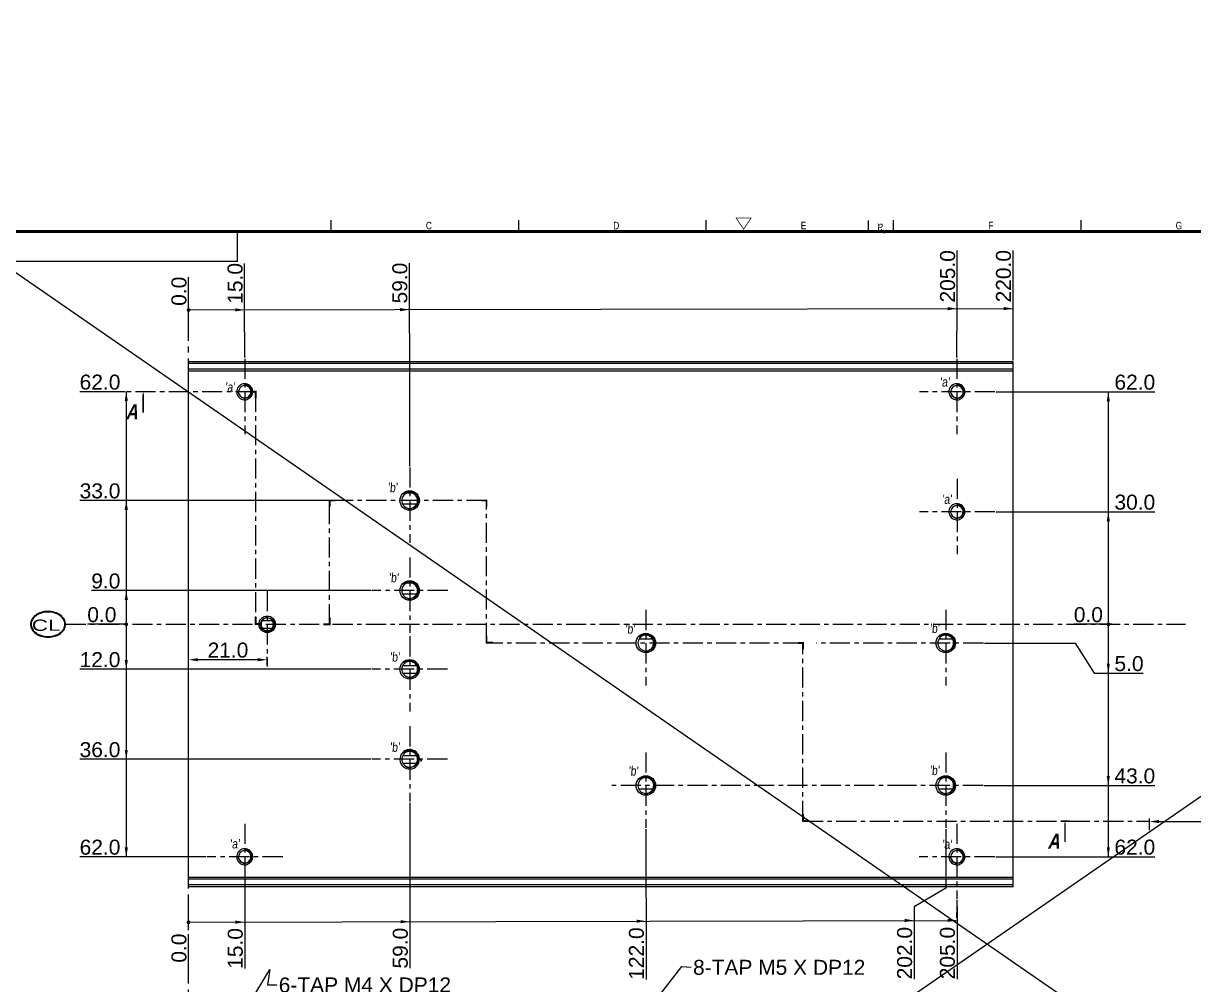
# Model space of a CAD drawing. Extents: x -425 to 6552, y -3049 to 3105.
# Drawn here: x -229.3 to 82.9, y -2848 to -2591.7 of the extents above; entities that cross this region are included whole.
import ezdxf
from ezdxf.enums import TextEntityAlignment as Align

# ---------------------------------------------------------------- set-up
doc = ezdxf.new("R2010")
doc.units = 0
doc.header["$PDMODE"] = 3
doc.header["$PDSIZE"] = 1.5
doc.linetypes.add('CENTER', pattern=[17.8, 10.75, -2.35, 2.35, -2.35])
doc.linetypes.add('CENTER2', pattern=[28.575, 19.05, -3.175, 3.175, -3.175])
doc.layers.get('0').update_dxf_attribs({"linetype": 'CONTINUOUS'})
doc.layers.get('DEFPOINTS').update_dxf_attribs({"linetype": 'CONTINUOUS'})
for name, color, linetype in [('3', 112, 'CENTER'), ('CV', 6, 'CONTINUOUS'), ('DIM', 1, 'CONTINUOUS')]:
    doc.layers.add(name, color=color, linetype=linetype)
doc.styles.add('A', font='GOTHIC.TTF')
doc.styles.add('N', font='arialbi.ttf', dxfattribs={"width": 0.8, "oblique": 5})
doc.styles.add('OMI-1', font='arial.ttf', dxfattribs={"oblique": 1})
doc.styles.get("Standard").update_dxf_attribs({"font": 'gulim.ttc', "width": 0.8, "height": 2})
doc.dimstyles.new('1', dxfattribs={"dimtxt": 4, "dimasz": 2.5, "dimexe": 0.8, "dimexo": 0.3, "dimgap": 0.5, "dimtad": 1, "dimtoh": 1, "dimdec": 1, "dimzin": 0, "dimtxsty": 'OMI-1', "dimcen": 0, "dimclrd": 256, "dimclre": 256, "dimclrt": 256, "dimazin": 3, "dimtfac": 0.8, "dimtdec": 1, "dimtix": 1, "dimtmove": 0, "dimatfit": 3, "dimtolj": 1, "dimtzin": 0})

# ---------------------------------------------------------------- blocks, each defined once
blk = doc.blocks.new('*D6869')
at = {"layer": 'DEFPOINTS', "color": 0}
for p in [(-204.11, -2751.95), (-201.85, -2751.95), (-185.24, -2751.95)]:
    blk.add_point(p, dxfattribs=at)
at = {"layer": 'DIM'}
blk.add_line((-202.15, -2751.95), (-212.18, -2751.95), dxfattribs=at)
at = {"layer": 'DIM', "insert": (-208.39, -2749.41), "char_height": 4, "attachment_point": 5, "style": 'OMI-1'}
blk.add_mtext('\\A1;0.0', dxfattribs=at)
blk = doc.blocks.new('*D6870')
at = {"layer": 'DEFPOINTS', "color": 0}
for p in [(-185.24, -2591.73), (-185.24, -2667.48), (-185.24, -2667.48)]:
    blk.add_point(p, dxfattribs=at)
at = {"layer": 'DIM'}
blk.add_line((-185.24, -2667.78), (-185.24, -2659.41), dxfattribs=at)
at = {"layer": 'DIM', "insert": (-187.78, -2663.19), "char_height": 4, "attachment_point": 5, "rotation": 90, "style": 'OMI-1'}
blk.add_mtext('\\A1;0.0', dxfattribs=at)
blk = doc.blocks.new('*D6871')
at = {"layer": 'DEFPOINTS', "color": 0}
for p in [(-185.24, -2766.88), (-185.24, -2842.62), (-185.24, -2842.62)]:
    blk.add_point(p, dxfattribs=at)
at = {"layer": 'DIM'}
blk.add_line((-185.24, -2842.92), (-185.24, -2834.55), dxfattribs=at)
at = {"layer": 'DIM', "insert": (-187.78, -2838.34), "char_height": 4, "attachment_point": 5, "rotation": 90, "style": 'OMI-1'}
blk.add_mtext('\\A1;0.0', dxfattribs=at)
blk = doc.blocks.new('*D6873')
at = {"layer": 'DEFPOINTS', "color": 0}
for p in [(59.07, -2751.95), (61.33, -2751.95), (77.94, -2751.95)]:
    blk.add_point(p, dxfattribs=at)
at = {"layer": 'DIM'}
blk.add_line((61.03, -2751.95), (51, -2751.95), dxfattribs=at)
at = {"layer": 'DIM', "insert": (54.78, -2749.41), "char_height": 4, "attachment_point": 5, "style": 'OMI-1'}
blk.add_mtext('\\A1;0.0', dxfattribs=at)
blk = doc.blocks.new('*D6874')
at = {"layer": 'DEFPOINTS', "color": 0}
for p in [(-203.04, -2689.95), (-201.84, -2689.95), (-185.24, -2751.95)]:
    blk.add_point(p, dxfattribs=at)
at = {"layer": 'DIM'}
blk.add_line((-202.14, -2689.95), (-214.22, -2689.95), dxfattribs=at)
at = {"layer": 'DIM', "insert": (-208.88, -2687.41), "char_height": 4, "attachment_point": 5, "style": 'OMI-1'}
blk.add_mtext('\\A1;62.0', dxfattribs=at)
blk = doc.blocks.new('*D6875')
at = {"layer": 'DEFPOINTS', "color": 0}
for p in [(-203.04, -2718.95), (-144.34, -2718.95), (-185.24, -2751.95)]:
    blk.add_point(p, dxfattribs=at)
at = {"layer": 'DIM'}
blk.add_line((-144.64, -2718.95), (-214.22, -2718.95), dxfattribs=at)
at = {"layer": 'DIM', "insert": (-208.88, -2716.41), "char_height": 4, "attachment_point": 5, "style": 'OMI-1'}
blk.add_mtext('\\A1;33.0', dxfattribs=at)
blk = doc.blocks.new('*D6876')
at = {"layer": 'DEFPOINTS', "color": 0}
for p in [(-203.04, -2742.97), (-136.22, -2742.97), (-185.24, -2751.95)]:
    blk.add_point(p, dxfattribs=at)
at = {"layer": 'DIM'}
blk.add_line((-136.52, -2742.97), (-211.11, -2742.97), dxfattribs=at)
at = {"layer": 'DIM', "insert": (-207.33, -2740.43), "char_height": 4, "attachment_point": 5, "style": 'OMI-1'}
blk.add_mtext('\\A1;9.0', dxfattribs=at)
blk = doc.blocks.new('*D6877')
at = {"layer": 'DEFPOINTS', "color": 0}
for p in [(-185.24, -2751.95), (-203.04, -2763.95), (-136.3, -2763.95)]:
    blk.add_point(p, dxfattribs=at)
at = {"layer": 'DIM'}
blk.add_line((-136.6, -2763.95), (-214.22, -2763.95), dxfattribs=at)
at = {"layer": 'DIM', "insert": (-208.88, -2761.41), "char_height": 4, "attachment_point": 5, "style": 'OMI-1'}
blk.add_mtext('\\A1;12.0', dxfattribs=at)
blk = doc.blocks.new('*D6878')
at = {"layer": 'DEFPOINTS', "color": 0}
for p in [(-185.24, -2751.95), (-203.04, -2787.95), (-136.3, -2787.95)]:
    blk.add_point(p, dxfattribs=at)
at = {"layer": 'DIM'}
blk.add_line((-136.6, -2787.95), (-214.22, -2787.95), dxfattribs=at)
at = {"layer": 'DIM', "insert": (-208.88, -2785.41), "char_height": 4, "attachment_point": 5, "style": 'OMI-1'}
blk.add_mtext('\\A1;36.0', dxfattribs=at)
blk = doc.blocks.new('*D6879')
at = {"layer": 'DEFPOINTS', "color": 0}
for p in [(-185.24, -2751.95), (-203.04, -2813.97), (-180.23, -2813.97)]:
    blk.add_point(p, dxfattribs=at)
at = {"layer": 'DIM'}
blk.add_line((-180.53, -2813.97), (-214.22, -2813.97), dxfattribs=at)
at = {"layer": 'DIM', "insert": (-208.88, -2811.42), "char_height": 4, "attachment_point": 5, "style": 'OMI-1'}
blk.add_mtext('\\A1;62.0', dxfattribs=at)
blk = doc.blocks.new('*D6880')
at = {"layer": 'DEFPOINTS', "color": 0}
for p in [(-170.26, -2666.93), (-170.24, -2681.13), (-185.24, -2751.95)]:
    blk.add_point(p, dxfattribs=at)
at = {"layer": 'DIM'}
for p, q in [((-170.26, -2671.93), (-170.26, -2655.75)), ((-170.24, -2676.13), (-170.26, -2671.93)), ((-170.24, -2680.83), (-170.24, -2676.13))]:
    blk.add_line(p, q, dxfattribs=at)
at = {"layer": 'DIM', "insert": (-172.8, -2661.09), "char_height": 4, "attachment_point": 5, "rotation": 90, "style": 'OMI-1'}
blk.add_mtext('\\A1;15.0', dxfattribs=at)
blk = doc.blocks.new('*D6882')
at = {"layer": 'DEFPOINTS', "color": 0}
for p in [(-126.31, -2666.85), (-126.24, -2710.11), (-185.24, -2751.95)]:
    blk.add_point(p, dxfattribs=at)
at = {"layer": 'DIM'}
for p, q in [((-126.31, -2671.85), (-126.31, -2655.67)), ((-126.24, -2676.85), (-126.31, -2671.85)), ((-126.24, -2709.81), (-126.24, -2676.85))]:
    blk.add_line(p, q, dxfattribs=at)
at = {"layer": 'DIM', "insert": (-128.85, -2661.01), "char_height": 4, "attachment_point": 5, "rotation": 90, "style": 'OMI-1'}
blk.add_mtext('\\A1;59.0', dxfattribs=at)
blk = doc.blocks.new('*D6883')
at = {"layer": 'DEFPOINTS', "color": 0}
for p in [(19.81, -2666.6), (19.76, -2681.14), (-185.24, -2751.95)]:
    blk.add_point(p, dxfattribs=at)
at = {"layer": 'DIM'}
for p, q in [((19.81, -2671.6), (19.81, -2652.31)), ((19.76, -2676.14), (19.81, -2671.6)), ((19.76, -2680.84), (19.76, -2676.14))]:
    blk.add_line(p, q, dxfattribs=at)
at = {"layer": 'DIM', "insert": (17.27, -2659.21), "char_height": 4, "attachment_point": 5, "rotation": 90, "style": 'OMI-1'}
blk.add_mtext('\\A1;205.0', dxfattribs=at)
blk = doc.blocks.new('*D6884')
at = {"layer": 'DEFPOINTS', "color": 0}
for p in [(34.74, -2666.58), (34.76, -2681.95), (-185.24, -2751.95)]:
    blk.add_point(p, dxfattribs=at)
at = {"layer": 'DIM'}
for p, q in [((34.74, -2671.58), (34.74, -2652.29)), ((34.76, -2676.58), (34.74, -2671.58)), ((34.76, -2681.65), (34.76, -2676.58))]:
    blk.add_line(p, q, dxfattribs=at)
at = {"layer": 'DIM', "insert": (32.19, -2659.18), "char_height": 4, "attachment_point": 5, "rotation": 90, "style": 'OMI-1'}
blk.add_mtext('\\A1;220.0', dxfattribs=at)
blk = doc.blocks.new('*D6885')
at = {"layer": 'DEFPOINTS', "color": 0}
for p in [(29.89, -2689.97), (61.33, -2689.97), (-185.24, -2751.95)]:
    blk.add_point(p, dxfattribs=at)
at = {"layer": 'DIM'}
blk.add_line((30.19, -2689.97), (72.51, -2689.97), dxfattribs=at)
at = {"layer": 'DIM', "insert": (67.17, -2687.42), "char_height": 4, "attachment_point": 5, "style": 'OMI-1'}
blk.add_mtext('\\A1;62.0', dxfattribs=at)
blk = doc.blocks.new('*D6886')
at = {"layer": 'DEFPOINTS', "color": 0}
for p in [(29.89, -2721.97), (61.33, -2721.97), (-185.24, -2751.95)]:
    blk.add_point(p, dxfattribs=at)
at = {"layer": 'DIM'}
blk.add_line((30.19, -2721.97), (72.51, -2721.97), dxfattribs=at)
at = {"layer": 'DIM', "insert": (67.17, -2719.42), "char_height": 4, "attachment_point": 5, "style": 'OMI-1'}
blk.add_mtext('\\A1;30.0', dxfattribs=at)
blk = doc.blocks.new('*D6887')
at = {"layer": 'DEFPOINTS', "color": 0}
for p in [(-185.24, -2751.95), (26.82, -2756.95), (61.33, -2765)]:
    blk.add_point(p, dxfattribs=at)
at = {"layer": 'DIM'}
for p, q in [((27.12, -2756.95), (51.33, -2756.95)), ((51.33, -2756.95), (56.33, -2765)), ((56.33, -2765), (69.4, -2765))]:
    blk.add_line(p, q, dxfattribs=at)
at = {"layer": 'DIM', "insert": (65.62, -2762.46), "char_height": 4, "attachment_point": 5, "style": 'OMI-1'}
blk.add_mtext('\\A1;5.0', dxfattribs=at)
blk = doc.blocks.new('*D6888')
at = {"layer": 'DEFPOINTS', "color": 0}
for p in [(-185.24, -2751.95), (26.74, -2794.95), (61.33, -2794.95)]:
    blk.add_point(p, dxfattribs=at)
at = {"layer": 'DIM'}
blk.add_line((27.04, -2794.95), (72.51, -2794.95), dxfattribs=at)
at = {"layer": 'DIM', "insert": (67.17, -2792.41), "char_height": 4, "attachment_point": 5, "style": 'OMI-1'}
blk.add_mtext('\\A1;43.0', dxfattribs=at)
blk = doc.blocks.new('*D6889')
at = {"layer": 'DEFPOINTS', "color": 0}
for p in [(-185.24, -2751.95), (29.82, -2813.95), (61.33, -2813.95)]:
    blk.add_point(p, dxfattribs=at)
at = {"layer": 'DIM'}
blk.add_line((30.12, -2813.95), (72.51, -2813.95), dxfattribs=at)
at = {"layer": 'DIM', "insert": (67.17, -2811.41), "char_height": 4, "attachment_point": 5, "style": 'OMI-1'}
blk.add_mtext('\\A1;62.0', dxfattribs=at)
blk = doc.blocks.new('*D6891')
at = {"layer": 'DEFPOINTS', "color": 0}
for p in [(-185.24, -2744.2), (-170.24, -2817.49), (-170.21, -2832.59)]:
    blk.add_point(p, dxfattribs=at)
at = {"layer": 'DIM'}
for p, q in [((-170.24, -2817.79), (-170.24, -2822.59)), ((-170.24, -2822.59), (-170.21, -2827.59)), ((-170.21, -2827.59), (-170.21, -2843.77))]:
    blk.add_line(p, q, dxfattribs=at)
at = {"layer": 'DIM', "insert": (-172.75, -2838.43), "char_height": 4, "attachment_point": 5, "rotation": 90, "style": 'OMI-1'}
blk.add_mtext('\\A1;15.0', dxfattribs=at)
blk = doc.blocks.new('*D6892')
at = {"layer": 'DEFPOINTS', "color": 0}
for p in [(-185.24, -2751.95), (-126.24, -2799.25), (-126.18, -2832.51)]:
    blk.add_point(p, dxfattribs=at)
at = {"layer": 'DIM'}
for p, q in [((-126.24, -2799.55), (-126.24, -2822.51)), ((-126.24, -2822.51), (-126.18, -2827.51)), ((-126.18, -2827.51), (-126.18, -2843.69))]:
    blk.add_line(p, q, dxfattribs=at)
at = {"layer": 'DIM', "insert": (-128.72, -2838.35), "char_height": 4, "attachment_point": 5, "rotation": 90, "style": 'OMI-1'}
blk.add_mtext('\\A1;59.0', dxfattribs=at)
blk = doc.blocks.new('*D6893')
at = {"layer": 'DEFPOINTS', "color": 0}
for p in [(-185.24, -2751.95), (-63.24, -2806.25), (-63.19, -2832.4)]:
    blk.add_point(p, dxfattribs=at)
at = {"layer": 'DIM'}
for p, q in [((-63.24, -2806.55), (-63.24, -2822.4)), ((-63.24, -2822.4), (-63.19, -2827.4)), ((-63.19, -2827.4), (-63.19, -2846.69))]:
    blk.add_line(p, q, dxfattribs=at)
at = {"layer": 'DIM', "insert": (-65.74, -2839.8), "char_height": 4, "attachment_point": 5, "rotation": 90, "style": 'OMI-1'}
blk.add_mtext('\\A1;122.0', dxfattribs=at)
blk = doc.blocks.new('*D6894')
at = {"layer": 'DEFPOINTS', "color": 0}
for p in [(-185.24, -2751.95), (19.76, -2825.25), (19.77, -2832.26)]:
    blk.add_point(p, dxfattribs=at)
at = {"layer": 'DIM'}
for p, q in [((19.76, -2825.55), (19.76, -2830.25)), ((19.76, -2830.25), (19.77, -2827.26)), ((19.77, -2827.26), (19.77, -2846.55))]:
    blk.add_line(p, q, dxfattribs=at)
at = {"layer": 'DIM', "insert": (17.23, -2839.66), "char_height": 4, "attachment_point": 5, "rotation": 90, "style": 'OMI-1'}
blk.add_mtext('\\A1;205.0', dxfattribs=at)
blk = doc.blocks.new('*D6895')
at = {"layer": 'DEFPOINTS', "color": 0}
for p in [(-185.24, -2751.95), (16.76, -2806.25), (8.35, -2832.28)]:
    blk.add_point(p, dxfattribs=at)
at = {"layer": 'DIM'}
for p, q in [((16.76, -2806.55), (16.76, -2822.28)), ((16.76, -2822.28), (8.35, -2827.28)), ((8.35, -2827.28), (8.35, -2846.57))]:
    blk.add_line(p, q, dxfattribs=at)
at = {"layer": 'DIM', "insert": (5.81, -2839.68), "char_height": 4, "attachment_point": 5, "rotation": 90, "style": 'OMI-1'}
blk.add_mtext('\\A1;202.0', dxfattribs=at)
blk = doc.blocks.new('*D7510')
at = {"layer": 'DEFPOINTS', "color": 0}
for p in [(-185.24, -2761.41), (-185.24, -2761.57), (-164.25, -2763.23)]:
    blk.add_point(p, dxfattribs=at)
at = {"layer": 'DIM'}
for p, q in [((-185.24, -2761.27), (-185.24, -2760.61)), ((-166.75, -2761.41), (-182.74, -2761.41)), ((-164.25, -2762.93), (-164.25, -2760.61))]:
    blk.add_line(p, q, dxfattribs=at)
for points in [[(-182.74, -2760.99), (-182.74, -2761.82), (-185.24, -2761.41)], [(-166.75, -2761.82), (-166.75, -2760.99), (-164.25, -2761.41)]]:
    blk.add_solid(points, dxfattribs=at)
at = {"layer": 'DIM', "insert": (-174.75, -2758.86), "char_height": 4, "attachment_point": 5, "style": 'OMI-1'}
blk.add_mtext('\\A1;21.0', dxfattribs=at)

msp = doc.modelspace()

# ---------------------------------------------------------------- linework, layer by layer
for p, q in [((-147.15, -2647.22), (-147.15, -2644.22)), ((-97.15, -2647.22), (-97.15, -2644.22)), ((-47.15, -2647.22), (-47.15, -2644.22)), ((-3.89, -2644.3), (-3.89, -2646.05)), ((-3.89, -2646.05), (-3.89, -2647.55)), ((2.85, -2647.22), (2.85, -2644.22)), ((52.85, -2647.22), (52.85, -2644.22)), ((-172.15, -2655.22), (-172.15, -2647.22)), ((-172.15, -2655.22), (-247.15, -2655.22))]:
    msp.add_line(p, q)
at = {"color": 7, "linetype": 'CONTINUOUS'}
for p, q in [((-185.24, -2821.95), (-185.24, -2681.95)), ((34.76, -2681.95), (-185.24, -2681.95)), ((34.76, -2682.45), (-185.24, -2682.45)), ((34.76, -2683.95), (-185.24, -2683.95)), ((34.76, -2684.45), (-185.24, -2684.45)), ((34.76, -2821.95), (34.76, -2681.95)), ((-125.63, -2716.95), (-126.84, -2716.95)), ((-124.39, -2719.95), (-128.08, -2719.95)), ((-124.39, -2743.95), (-128.08, -2743.95)), ((-125.63, -2740.95), (-126.84, -2740.95)), ((-165.61, -2752.95), (-162.86, -2752.95)), ((-165.59, -2750.95), (-162.86, -2750.95)), ((-61.39, -2755.95), (-65.08, -2755.95)), ((18.61, -2755.95), (14.92, -2755.95)), ((-128.08, -2762.95), (-124.39, -2762.95)), ((-128.08, -2764.95), (-124.39, -2764.95)), ((-128.08, -2786.95), (-124.39, -2786.95)), ((-123.93, -2787.46), (-123.91, -2787.44)), ((-123.91, -2787.44), (-123.86, -2787.39)), ((-128.08, -2788.95), (-124.39, -2788.95)), ((-61.39, -2795.95), (-65.04, -2795.95)), ((18.61, -2795.95), (14.96, -2795.95)), ((34.76, -2819.45), (-185.24, -2819.45)), ((34.76, -2819.95), (-185.24, -2819.95)), ((34.76, -2821.45), (-185.24, -2821.45)), ((34.76, -2821.95), (-185.24, -2821.95))]:
    msp.add_line(p, q, dxfattribs=at)
for points, const_width in [([(-37.15, -2646.62), (-35.15, -2643.62), (-39.15, -2643.62)], 0.2), ([(302.85, -2647.22), (-247.15, -2647.22), (-247.15, -3027.22), (302.85, -3027.22)], 0.8)]:
    msp.add_lwpolyline(points, close=True, dxfattribs=dict(const_width=const_width))
for centre, radius in [((-126.24, -2718.95), 2.6), ((-126.24, -2742.95), 2.6), ((-164.24, -2751.95), 2.2), ((-63.24, -2756.95), 2.6), ((16.76, -2756.95), 2.6), ((-126.24, -2763.95), 2.6), ((-63.24, -2794.95), 2.6), ((16.76, -2794.95), 2.6)]:
    msp.add_circle(centre, radius, dxfattribs=at)
for centre, radius, start, end in [((-170.24, -2689.95), 2.15, 89.9989, 256.5554), ((-170.24, -2689.95), 1.65, 200.2103, 178.9341), ((-170.24, -2689.97), 2.17, 72.0327, 89.935), ((-170.24, -2689.95), 2.15, 288.0275, 71.9677), ((19.76, -2689.95), 2.15, 89.9989, 256.5554), ((19.76, -2689.95), 1.65, 200.2103, 178.9341), ((19.76, -2689.97), 2.17, 72.0327, 89.935), ((19.76, -2689.95), 2.15, 288.0275, 71.9677), ((-170.17, -2689.97), 1.75, 249.7282, 267.6943), ((-170.24, -2689.94), 2.16, 256.5723, 287.9625), ((19.83, -2689.97), 1.75, 249.7282, 267.6943), ((19.76, -2689.94), 2.16, 256.5723, 287.9625), ((-126.24, -2718.95), 2.1, 236.0938, 211.077), ((-126.32, -2718.95), 2.44, 75.0696, 88.06), ((-126.31, -2718.91), 2.39, 42.2052, 75.1221), ((-126.15, -2718.95), 2.19, 254.885, 261.3387), ((-126.16, -2718.97), 2.17, 261.331, 267.8673), ((-126.16, -2718.94), 2.2, 267.949, 281.4314), ((19.76, -2721.95), 2.15, 89.9989, 256.5554), ((19.76, -2721.95), 1.65, 196.8221, 178.9341), ((19.76, -2721.97), 2.17, 72.0327, 89.935), ((19.76, -2721.95), 2.15, 288.0275, 71.9677), ((19.83, -2721.97), 1.75, 249.9657, 267.6946), ((19.76, -2721.94), 2.16, 256.5723, 287.9625), ((-126.32, -2742.95), 2.44, 75.0696, 88.06), ((-126.31, -2742.91), 2.39, 42.2052, 75.1221), ((-126.24, -2742.95), 2.1, 236.0938, 211.077), ((-126.15, -2742.95), 2.19, 254.885, 261.3387), ((-126.16, -2742.97), 2.17, 261.331, 267.8673), ((-126.16, -2742.94), 2.2, 267.949, 281.4314), ((-164.24, -2751.95), 1.7, 83.3663, 61.3791), ((-164.29, -2751.97), 1.74, 88.3886, 101.7969), ((-164.18, -2751.95), 1.89, 248.9383, 287.4348), ((-63.24, -2756.95), 2.1, 236.0938, 211.077), ((-63.32, -2756.95), 2.44, 75.0696, 88.06), ((-63.31, -2756.91), 2.39, 42.2052, 75.1221), ((16.76, -2756.95), 2.1, 236.0938, 211.077), ((16.68, -2756.95), 2.44, 75.0696, 88.06), ((16.69, -2756.91), 2.39, 42.2052, 75.1221), ((-63.15, -2756.95), 2.19, 254.885, 261.3387), ((-63.16, -2756.97), 2.17, 261.331, 267.8673), ((-63.16, -2756.94), 2.2, 267.949, 281.4314), ((16.85, -2756.95), 2.19, 254.885, 261.3387), ((16.84, -2756.97), 2.17, 261.331, 267.8673), ((16.84, -2756.94), 2.2, 267.949, 281.4314), ((-126.24, -2763.95), 2.1, 236.0938, 211.077), ((-126.32, -2763.95), 2.44, 75.0696, 88.06), ((-126.31, -2763.91), 2.39, 42.2052, 75.1221), ((-126.15, -2763.95), 2.19, 254.885, 261.3387), ((-126.16, -2763.97), 2.17, 261.331, 267.8673), ((-126.16, -2763.94), 2.2, 267.949, 281.4314), ((-126.24, -2787.95), 2.6, 4.6894, 1.973), ((-126.24, -2787.95), 2.1, 234.9636, 211.077), ((-126.31, -2787.92), 2.4, 45.3987, 76.884), ((-126.3, -2787.9), 2.38, 26.4578, 45.2741), ((-126.26, -2787.88), 2.33, 20.0573, 26.4162), ((-59.89, -2850.61), 89.95, 135.3993, 135.5482), ((-124.75, -2789.43), 1.92, 65.7166, 70.1521), ((-124.74, -2789.41), 1.9, 67.9823, 70.1504), ((-126.93, -2786.4), 2.94, 346.6219, 347.4077), ((-125.95, -2789.15), 2.8, 46.4565, 47.7835), ((-126.07, -2788.69), 2.6, 24.3474, 39.3735), ((-126.04, -2788.68), 2.57, 21.2698, 24.3369), ((-126.18, -2788.01), 2.12, 208.9483, 242.3949), ((-126.16, -2787.97), 2.17, 242.4348, 259.0724), ((-124.75, -2789.44), 1.93, 197.6683, 199.999), ((-124.77, -2789.45), 1.91, 199.8508, 202.625), ((-126.15, -2787.92), 2.22, 259.1526, 260.6095), ((-124.91, -2789.5), 1.76, 199.8567, 201.9503), ((-124.76, -2789.44), 1.92, 202.6231, 204.2882), ((-126.16, -2787.96), 2.18, 260.612, 274.3566), ((-126.16, -2787.92), 2.22, 274.3501, 280.752), ((-126.25, -2787.87), 2.33, 351.8023, 358.0942), ((-126.23, -2787.87), 2.3, 358.0875, 4.4512), ((-124.75, -2789.43), 1.92, 31.5004, 64.8595), ((-124.91, -2789.29), 2, 42.2665, 50.6926), ((-124.73, -2789.43), 1.9, 29.2452, 31.4979), ((-63.24, -2794.95), 2.1, 236.0938, 211.077), ((-63.32, -2794.95), 2.44, 75.0696, 88.06), ((-63.31, -2794.91), 2.39, 42.2052, 75.1221), ((16.76, -2794.95), 2.1, 236.0938, 211.077), ((16.68, -2794.95), 2.44, 75.0696, 88.06), ((16.69, -2794.91), 2.39, 42.2052, 75.1221), ((-63.15, -2794.95), 2.19, 254.885, 261.3387), ((-63.16, -2794.97), 2.17, 261.331, 267.8673), ((-63.16, -2794.94), 2.2, 267.949, 281.4314), ((16.85, -2794.95), 2.19, 254.885, 261.3387), ((16.84, -2794.97), 2.17, 261.331, 267.8673), ((16.84, -2794.94), 2.2, 267.949, 281.4314), ((-170.24, -2813.95), 2.15, 89.9989, 256.5554), ((-170.24, -2813.95), 1.65, 200.2103, 178.9341), ((-170.24, -2813.97), 2.17, 72.0327, 89.935), ((-170.24, -2813.95), 2.15, 288.0275, 71.9677), ((19.76, -2813.95), 2.15, 89.9989, 256.5554), ((19.76, -2813.95), 1.65, 200.2103, 178.9341), ((19.76, -2813.97), 2.17, 72.0327, 89.935), ((19.76, -2813.95), 2.15, 288.0275, 71.9677), ((-170.17, -2813.97), 1.75, 249.7282, 267.6943), ((19.83, -2813.97), 1.75, 249.7282, 267.6943), ((-170.24, -2813.94), 2.16, 256.5723, 287.9625), ((19.76, -2813.94), 2.16, 256.5723, 287.9625)]:
    msp.add_arc(centre, radius, start, end, dxfattribs=at)
for points, knots in [([(-170.78, -2691.61), (-170.94, -2691.55), (-171.26, -2691.37), (-171.63, -2690.97), (-171.86, -2690.47), (-171.9, -2690.1), (-171.89, -2689.92)], [0, 0, 0, 0, 0.250066, 0.500087, 0.750036, 1, 1, 1, 1]), ([(-170.24, -2687.89), (-170.11, -2687.89), (-169.85, -2687.97), (-169.5, -2688.15), (-169.15, -2688.33), (-168.95, -2688.51), (-168.86, -2688.61)], [0, 0, 0, 0, 0.246732, 0.499189, 0.750482, 1, 1, 1, 1]), ([(-169.58, -2688.24), (-169.62, -2688.21), (-169.78, -2688.13), (-169.94, -2688.05), (-170.06, -2687.99)], [0, 0, 0, 0, 0.254935, 1, 1, 1, 1]), ([(-168.37, -2689.79), (-168.36, -2689.99), (-168.4, -2690.39), (-168.65, -2690.94), (-169.06, -2691.37), (-169.42, -2691.56), (-169.6, -2691.63)], [0, 0, 0, 0, 0.250072, 0.500005, 0.749969, 1, 1, 1, 1]), ([(-168.76, -2689.21), (-168.8, -2689.11), (-168.89, -2688.91), (-169.07, -2688.64), (-169.3, -2688.4), (-169.49, -2688.29), (-169.58, -2688.24)], [0, 0, 0, 0, 0.249411, 0.499856, 0.74968, 1, 1, 1, 1]), ([(-168.86, -2688.61), (-168.71, -2688.77), (-168.48, -2689.14), (-168.38, -2689.58), (-168.37, -2689.79)], [0, 0, 0, 0, 0.501124, 1, 1, 1, 1]), ([(19.22, -2691.61), (19.06, -2691.55), (18.74, -2691.37), (18.37, -2690.97), (18.14, -2690.47), (18.1, -2690.1), (18.11, -2689.92)], [0, 0, 0, 0, 0.250066, 0.500087, 0.750036, 1, 1, 1, 1]), ([(19.76, -2687.89), (19.89, -2687.89), (20.15, -2687.97), (20.5, -2688.15), (20.85, -2688.33), (21.05, -2688.51), (21.14, -2688.61)], [0, 0, 0, 0, 0.246732, 0.499189, 0.750482, 1, 1, 1, 1]), ([(20.42, -2688.24), (20.38, -2688.21), (20.22, -2688.13), (20.06, -2688.05), (19.94, -2687.99)], [0, 0, 0, 0, 0.254935, 1, 1, 1, 1]), ([(21.63, -2689.79), (21.64, -2689.99), (21.6, -2690.39), (21.35, -2690.94), (20.94, -2691.37), (20.58, -2691.56), (20.4, -2691.63)], [0, 0, 0, 0, 0.250072, 0.500005, 0.749969, 1, 1, 1, 1]), ([(21.24, -2689.21), (21.2, -2689.11), (21.11, -2688.91), (20.93, -2688.64), (20.7, -2688.4), (20.51, -2688.29), (20.42, -2688.24)], [0, 0, 0, 0, 0.249411, 0.499856, 0.74968, 1, 1, 1, 1]), ([(21.14, -2688.61), (21.29, -2688.77), (21.52, -2689.14), (21.62, -2689.58), (21.63, -2689.79)], [0, 0, 0, 0, 0.501124, 1, 1, 1, 1]), ([(-128.01, -2717.19), (-127.77, -2716.97), (-127.21, -2716.61), (-126.56, -2716.51), (-126.24, -2716.52)], [0, 0, 0, 0, 0.500073, 1, 1, 1, 1]), ([(-128.01, -2717.19), (-127.83, -2717.05), (-127.44, -2716.82), (-127.01, -2716.71), (-126.79, -2716.68)], [0, 0, 0, 0, 0.499971, 1, 1, 1, 1]), ([(-126.79, -2716.68), (-126.58, -2716.66), (-126.16, -2716.67), (-125.75, -2716.8), (-125.56, -2716.89)], [0, 0, 0, 0, 0.499881, 1, 1, 1, 1]), ([(-124.53, -2717.3), (-124.27, -2717.6), (-123.88, -2718.34), (-123.93, -2719.58), (-124.59, -2720.64), (-125.33, -2721.02), (-125.72, -2721.09)], [0, 0, 0, 0, 0.250102, 0.50012, 0.750061, 1, 1, 1, 1]), ([(-126.72, -2721.06), (-127, -2720.99), (-127.52, -2720.73), (-127.9, -2720.29), (-128.04, -2720.04)], [0, 0, 0, 0, 0.500105, 1, 1, 1, 1]), ([(19.23, -2723.61), (19.06, -2723.55), (18.74, -2723.37), (18.37, -2722.97), (18.14, -2722.47), (18.1, -2722.1), (18.11, -2721.92)], [0, 0, 0, 0, 0.250012, 0.50001, 0.749984, 1, 1, 1, 1]), ([(19.76, -2719.89), (19.89, -2719.89), (20.15, -2719.97), (20.51, -2720.15), (20.86, -2720.34), (21.06, -2720.52), (21.15, -2720.61)], [0, 0, 0, 0, 0.246751, 0.499233, 0.750512, 1, 1, 1, 1]), ([(20.42, -2720.24), (20.38, -2720.21), (20.22, -2720.13), (20.06, -2720.05), (19.94, -2719.99)], [0, 0, 0, 0, 0.254936, 1, 1, 1, 1]), ([(21.64, -2721.82), (21.64, -2722.02), (21.59, -2722.42), (21.34, -2722.96), (20.92, -2723.39), (20.57, -2723.57), (20.38, -2723.63)], [0, 0, 0, 0, 0.250113, 0.500069, 0.750037, 1, 1, 1, 1]), ([(21.24, -2721.21), (21.2, -2721.11), (21.11, -2720.91), (20.93, -2720.64), (20.7, -2720.4), (20.51, -2720.29), (20.42, -2720.24)], [0, 0, 0, 0, 0.249413, 0.499858, 0.749679, 1, 1, 1, 1]), ([(21.15, -2720.61), (21.3, -2720.78), (21.53, -2721.16), (21.63, -2721.6), (21.64, -2721.82)], [0, 0, 0, 0, 0.501114, 1, 1, 1, 1]), ([(-128.01, -2741.19), (-127.77, -2740.97), (-127.21, -2740.61), (-126.56, -2740.51), (-126.24, -2740.52)], [0, 0, 0, 0, 0.500073, 1, 1, 1, 1]), ([(-128.01, -2741.19), (-127.83, -2741.05), (-127.44, -2740.82), (-127.01, -2740.71), (-126.79, -2740.68)], [0, 0, 0, 0, 0.499971, 1, 1, 1, 1]), ([(-126.79, -2740.68), (-126.58, -2740.66), (-126.16, -2740.67), (-125.75, -2740.8), (-125.56, -2740.89)], [0, 0, 0, 0, 0.499881, 1, 1, 1, 1]), ([(-124.53, -2741.3), (-124.27, -2741.6), (-123.88, -2742.34), (-123.93, -2743.58), (-124.59, -2744.64), (-125.33, -2745.02), (-125.72, -2745.09)], [0, 0, 0, 0, 0.250102, 0.50012, 0.750061, 1, 1, 1, 1]), ([(-126.72, -2745.06), (-127, -2744.99), (-127.52, -2744.73), (-127.9, -2744.29), (-128.04, -2744.04)], [0, 0, 0, 0, 0.500105, 1, 1, 1, 1]), ([(-165.9, -2752.71), (-166, -2752.48), (-166.09, -2751.99), (-165.99, -2751.5), (-165.89, -2751.28)], [0, 0, 0, 0, 0.499993, 1, 1, 1, 1]), ([(-164.86, -2753.71), (-165.09, -2753.62), (-165.52, -2753.35), (-165.81, -2752.93), (-165.9, -2752.71)], [0, 0, 0, 0, 0.500035, 1, 1, 1, 1]), ([(-165.89, -2751.28), (-165.78, -2751.02), (-165.43, -2750.57), (-164.91, -2750.32), (-164.64, -2750.26)], [0, 0, 0, 0, 0.49993, 1, 1, 1, 1]), ([(-162.51, -2752.83), (-162.62, -2753.04), (-162.94, -2753.44), (-163.38, -2753.68), (-163.62, -2753.75)], [0, 0, 0, 0, 0.500037, 1, 1, 1, 1]), ([(-163.13, -2753.24), (-162.93, -2753.1), (-162.58, -2752.73), (-162.33, -2752.02), (-162.38, -2751.26), (-162.61, -2750.81), (-162.75, -2750.61)], [0, 0, 0, 0, 0.249691, 0.499563, 0.749669, 1, 1, 1, 1]), ([(-162.75, -2750.61), (-162.5, -2750.91), (-162.16, -2751.67), (-162.32, -2752.48), (-162.51, -2752.83)], [0, 0, 0, 0, 0.500125, 1, 1, 1, 1]), ([(-65.01, -2755.19), (-64.77, -2754.97), (-64.21, -2754.61), (-63.56, -2754.51), (-63.24, -2754.52)], [0, 0, 0, 0, 0.500073, 1, 1, 1, 1]), ([(-65.01, -2755.19), (-64.83, -2755.05), (-64.44, -2754.82), (-64.01, -2754.71), (-63.79, -2754.69)], [0, 0, 0, 0, 0.499971, 1, 1, 1, 1]), ([(-63.79, -2754.69), (-63.58, -2754.66), (-63.16, -2754.67), (-62.75, -2754.8), (-62.56, -2754.89)], [0, 0, 0, 0, 0.499881, 1, 1, 1, 1]), ([(-61.53, -2755.3), (-61.27, -2755.6), (-60.88, -2756.34), (-60.93, -2757.58), (-61.59, -2758.64), (-62.33, -2759.02), (-62.72, -2759.09)], [0, 0, 0, 0, 0.250102, 0.50012, 0.750061, 1, 1, 1, 1]), ([(14.99, -2755.19), (15.23, -2754.97), (15.79, -2754.61), (16.44, -2754.51), (16.76, -2754.52)], [0, 0, 0, 0, 0.500073, 1, 1, 1, 1]), ([(14.99, -2755.19), (15.17, -2755.05), (15.56, -2754.82), (15.99, -2754.71), (16.21, -2754.69)], [0, 0, 0, 0, 0.499971, 1, 1, 1, 1]), ([(16.21, -2754.69), (16.42, -2754.66), (16.84, -2754.67), (17.25, -2754.8), (17.44, -2754.89)], [0, 0, 0, 0, 0.499881, 1, 1, 1, 1]), ([(18.47, -2755.3), (18.73, -2755.6), (19.12, -2756.34), (19.08, -2757.58), (18.41, -2758.64), (17.67, -2759.02), (17.28, -2759.09)], [0, 0, 0, 0, 0.250102, 0.50012, 0.750061, 1, 1, 1, 1]), ([(-63.72, -2759.06), (-64, -2758.99), (-64.52, -2758.73), (-64.9, -2758.29), (-65.04, -2758.04)], [0, 0, 0, 0, 0.500105, 1, 1, 1, 1]), ([(16.28, -2759.06), (16, -2758.99), (15.48, -2758.73), (15.1, -2758.29), (14.96, -2758.04)], [0, 0, 0, 0, 0.500105, 1, 1, 1, 1]), ([(-128.01, -2762.19), (-127.77, -2761.97), (-127.21, -2761.61), (-126.56, -2761.51), (-126.24, -2761.52)], [0, 0, 0, 0, 0.500073, 1, 1, 1, 1]), ([(-128.01, -2762.19), (-127.83, -2762.05), (-127.44, -2761.82), (-127.01, -2761.71), (-126.79, -2761.69)], [0, 0, 0, 0, 0.499971, 1, 1, 1, 1]), ([(-126.79, -2761.69), (-126.58, -2761.66), (-126.16, -2761.67), (-125.75, -2761.8), (-125.56, -2761.89)], [0, 0, 0, 0, 0.499881, 1, 1, 1, 1]), ([(-124.53, -2762.3), (-124.27, -2762.6), (-123.88, -2763.34), (-123.93, -2764.58), (-124.59, -2765.64), (-125.33, -2766.02), (-125.72, -2766.09)], [0, 0, 0, 0, 0.250102, 0.50012, 0.750061, 1, 1, 1, 1]), ([(-126.72, -2766.06), (-127, -2765.99), (-127.52, -2765.73), (-127.9, -2765.29), (-128.04, -2765.04)], [0, 0, 0, 0, 0.500105, 1, 1, 1, 1]), ([(-125.77, -2785.58), (-126.15, -2785.49), (-126.99, -2785.5), (-127.71, -2785.91), (-128.01, -2786.19)], [0, 0, 0, 0, 0.499868, 1, 1, 1, 1]), ([(-128.01, -2786.19), (-127.83, -2786.05), (-127.44, -2785.82), (-127.01, -2785.71), (-126.79, -2785.69)], [0, 0, 0, 0, 0.499971, 1, 1, 1, 1]), ([(-126.79, -2785.69), (-126.5, -2785.65), (-125.91, -2785.7), (-125.38, -2785.97), (-125.15, -2786.16)], [0, 0, 0, 0, 0.500272, 1, 1, 1, 1]), ([(-123.95, -2788.2), (-123.98, -2788.43), (-124.12, -2788.88), (-124.52, -2789.46), (-125.08, -2789.9), (-125.52, -2790.06), (-125.75, -2790.1)], [0, 0, 0, 0, 0.250113, 0.500002, 0.749901, 1, 1, 1, 1]), ([(-65.01, -2793.19), (-64.77, -2792.97), (-64.21, -2792.61), (-63.56, -2792.51), (-63.24, -2792.52)], [0, 0, 0, 0, 0.500073, 1, 1, 1, 1]), ([(-65.01, -2793.19), (-64.83, -2793.05), (-64.44, -2792.82), (-64.01, -2792.71), (-63.79, -2792.69)], [0, 0, 0, 0, 0.499971, 1, 1, 1, 1]), ([(-63.79, -2792.69), (-63.58, -2792.66), (-63.16, -2792.67), (-62.75, -2792.8), (-62.56, -2792.89)], [0, 0, 0, 0, 0.499881, 1, 1, 1, 1]), ([(-61.53, -2793.3), (-61.27, -2793.6), (-60.88, -2794.34), (-60.93, -2795.58), (-61.59, -2796.64), (-62.33, -2797.02), (-62.72, -2797.09)], [0, 0, 0, 0, 0.250102, 0.50012, 0.750061, 1, 1, 1, 1]), ([(14.99, -2793.19), (15.23, -2792.97), (15.79, -2792.61), (16.44, -2792.51), (16.76, -2792.52)], [0, 0, 0, 0, 0.500073, 1, 1, 1, 1]), ([(14.99, -2793.19), (15.17, -2793.05), (15.56, -2792.82), (15.99, -2792.71), (16.21, -2792.69)], [0, 0, 0, 0, 0.499971, 1, 1, 1, 1]), ([(16.21, -2792.69), (16.42, -2792.66), (16.84, -2792.67), (17.25, -2792.8), (17.44, -2792.89)], [0, 0, 0, 0, 0.499881, 1, 1, 1, 1]), ([(18.47, -2793.3), (18.73, -2793.6), (19.12, -2794.34), (19.08, -2795.58), (18.41, -2796.64), (17.67, -2797.02), (17.28, -2797.09)], [0, 0, 0, 0, 0.250102, 0.50012, 0.750061, 1, 1, 1, 1]), ([(-63.72, -2797.06), (-64, -2796.99), (-64.52, -2796.73), (-64.9, -2796.29), (-65.04, -2796.04)], [0, 0, 0, 0, 0.500105, 1, 1, 1, 1]), ([(16.28, -2797.06), (16, -2796.99), (15.48, -2796.73), (15.1, -2796.29), (14.96, -2796.04)], [0, 0, 0, 0, 0.500105, 1, 1, 1, 1]), ([(-170.24, -2811.89), (-170.11, -2811.89), (-169.85, -2811.97), (-169.5, -2812.15), (-169.15, -2812.33), (-168.95, -2812.51), (-168.86, -2812.61)], [0, 0, 0, 0, 0.246732, 0.499189, 0.750482, 1, 1, 1, 1]), ([(-169.58, -2812.24), (-169.62, -2812.21), (-169.78, -2812.13), (-169.94, -2812.05), (-170.06, -2811.99)], [0, 0, 0, 0, 0.254935, 1, 1, 1, 1]), ([(-168.76, -2813.21), (-168.8, -2813.11), (-168.89, -2812.91), (-169.07, -2812.64), (-169.3, -2812.4), (-169.49, -2812.29), (-169.58, -2812.24)], [0, 0, 0, 0, 0.249411, 0.499856, 0.74968, 1, 1, 1, 1]), ([(-168.86, -2812.61), (-168.71, -2812.77), (-168.48, -2813.14), (-168.38, -2813.58), (-168.37, -2813.79)], [0, 0, 0, 0, 0.501124, 1, 1, 1, 1]), ([(19.76, -2811.89), (19.89, -2811.89), (20.15, -2811.97), (20.5, -2812.15), (20.85, -2812.33), (21.05, -2812.51), (21.14, -2812.61)], [0, 0, 0, 0, 0.246732, 0.499189, 0.750482, 1, 1, 1, 1]), ([(20.42, -2812.24), (20.38, -2812.21), (20.22, -2812.13), (20.06, -2812.05), (19.94, -2811.99)], [0, 0, 0, 0, 0.254935, 1, 1, 1, 1]), ([(21.24, -2813.21), (21.2, -2813.11), (21.11, -2812.91), (20.93, -2812.64), (20.7, -2812.4), (20.51, -2812.29), (20.42, -2812.24)], [0, 0, 0, 0, 0.249411, 0.499856, 0.74968, 1, 1, 1, 1]), ([(21.14, -2812.61), (21.29, -2812.77), (21.52, -2813.14), (21.62, -2813.58), (21.63, -2813.79)], [0, 0, 0, 0, 0.501124, 1, 1, 1, 1]), ([(-170.78, -2815.61), (-170.94, -2815.55), (-171.26, -2815.37), (-171.63, -2814.97), (-171.86, -2814.47), (-171.9, -2814.1), (-171.89, -2813.92)], [0, 0, 0, 0, 0.250066, 0.500087, 0.750036, 1, 1, 1, 1]), ([(-168.37, -2813.79), (-168.36, -2813.99), (-168.4, -2814.39), (-168.65, -2814.94), (-169.06, -2815.37), (-169.42, -2815.56), (-169.6, -2815.63)], [0, 0, 0, 0, 0.250072, 0.500005, 0.749969, 1, 1, 1, 1]), ([(19.22, -2815.61), (19.06, -2815.55), (18.74, -2815.37), (18.37, -2814.97), (18.14, -2814.47), (18.1, -2814.1), (18.11, -2813.92)], [0, 0, 0, 0, 0.250066, 0.500087, 0.750036, 1, 1, 1, 1]), ([(21.63, -2813.79), (21.64, -2813.99), (21.6, -2814.39), (21.35, -2814.94), (20.94, -2815.37), (20.58, -2815.56), (20.4, -2815.63)], [0, 0, 0, 0, 0.250072, 0.500005, 0.749969, 1, 1, 1, 1])]:
    msp.add_open_spline(points, degree=3, knots=knots, dxfattribs=at)
for points in [[(-170.06, -2687.99), (-170.12, -2687.96), (-170.18, -2687.93), (-170.24, -2687.91)], [(19.94, -2687.99), (19.88, -2687.96), (19.82, -2687.93), (19.76, -2687.91)], [(-169.6, -2691.63), (-169.81, -2691.69), (-170.02, -2691.72), (-170.24, -2691.72)], [(20.4, -2691.63), (20.19, -2691.69), (19.98, -2691.72), (19.76, -2691.72)], [(-125.56, -2716.89), (-125.42, -2716.97), (-125.28, -2717.05), (-125.15, -2717.16)], [(19.94, -2719.99), (19.88, -2719.96), (19.82, -2719.93), (19.76, -2719.91)], [(20.38, -2723.63), (20.18, -2723.7), (19.97, -2723.72), (19.76, -2723.72)], [(-125.56, -2740.89), (-125.42, -2740.97), (-125.28, -2741.05), (-125.15, -2741.16)], [(-164.24, -2750.23), (-163.96, -2750.24), (-163.67, -2750.32), (-163.42, -2750.46)], [(-62.56, -2754.89), (-62.42, -2754.97), (-62.28, -2755.05), (-62.15, -2755.16)], [(17.44, -2754.89), (17.58, -2754.97), (17.72, -2755.05), (17.85, -2755.16)], [(-125.56, -2761.89), (-125.42, -2761.97), (-125.28, -2762.05), (-125.15, -2762.16)], [(-123.43, -2787.94), (-123.3, -2788.09), (-123.19, -2788.25), (-123.11, -2788.43)], [(-62.56, -2792.89), (-62.42, -2792.97), (-62.28, -2793.05), (-62.15, -2793.16)], [(17.44, -2792.89), (17.58, -2792.97), (17.72, -2793.05), (17.85, -2793.16)], [(-170.06, -2811.99), (-170.12, -2811.96), (-170.18, -2811.93), (-170.24, -2811.91)], [(19.94, -2811.99), (19.88, -2811.96), (19.82, -2811.93), (19.76, -2811.91)], [(-169.6, -2815.63), (-169.81, -2815.69), (-170.02, -2815.72), (-170.24, -2815.72)], [(20.4, -2815.63), (20.19, -2815.69), (19.98, -2815.72), (19.76, -2815.72)]]:
    msp.add_open_spline(points, degree=3, dxfattribs=at)
at = {"layer": '3', "linetype": 'CENTER2', "ltscale": 0.5}
msp.add_line((-185.24, -2990.66), (-185.24, -2663.59), dxfattribs=at)
at = {"layer": '3', "linetype": 'CENTER', "ltscale": 0.5}
for p, q in [((-170.24, -2681.13), (-170.24, -2701.25)), ((19.76, -2681.13), (19.76, -2701.25)), ((-167.33, -2689.95), (-212.32, -2689.95)), ((-167.33, -2689.95), (-167.33, -2751.95)), ((29.89, -2689.97), (9.77, -2689.97)), ((-126.24, -2710.11), (-126.24, -2730.23)), ((19.83, -2713.14), (19.83, -2733.26)), ((-105.75, -2718.95), (-147.59, -2718.95)), ((-147.59, -2751.95), (-147.59, -2718.95)), ((-105.75, -2756.95), (-105.75, -2718.95)), ((29.89, -2721.97), (9.77, -2721.97)), ((-126.16, -2734.15), (-126.16, -2754.27)), ((-164.25, -2743.11), (-164.25, -2763.23)), ((-116.1, -2742.97), (-136.22, -2742.97)), ((-63.24, -2748.13), (-63.24, -2768.25)), ((16.76, -2748.13), (16.76, -2768.25)), ((-218.02, -2751.95), (80.72, -2751.95)), ((-126.24, -2755.13), (-126.24, -2775.25)), ((-21.33, -2756.95), (-105.75, -2756.95)), ((-21.33, -2804.45), (-21.33, -2756.95)), ((26.82, -2756.95), (-17.82, -2756.95)), ((-116.18, -2763.95), (-136.3, -2763.95)), ((-126.24, -2779.13), (-126.24, -2799.25)), ((-63.24, -2786.13), (-63.24, -2806.25)), ((16.76, -2786.13), (16.76, -2806.25)), ((-116.18, -2787.95), (-136.3, -2787.95)), ((6.62, -2794.95), (-73.3, -2794.95)), ((26.74, -2794.95), (6.62, -2794.95)), ((-170.24, -2805.13), (-170.24, -2825.25)), ((-21.33, -2804.45), (70.91, -2804.45)), ((19.76, -2805.13), (19.76, -2825.25)), ((-160.11, -2813.97), (-180.23, -2813.97)), ((29.82, -2813.95), (9.7, -2813.95))]:
    msp.add_line(p, q, dxfattribs=at)
at = {"layer": 'CV', "color": 6}
for points, const_width in [([(-196.13, -2689.95), (-198.53, -2689.95)], 0.4), ([(-168.67, -2689.95), (-167.33, -2689.95), (-167.33, -2691.64)], 0.5), ([(-146.25, -2718.94), (-147.59, -2718.95), (-147.57, -2720.64)], 0.5), ([(-107.08, -2718.95), (-105.75, -2718.95), (-105.75, -2720.64)], 0.5), ([(-167.33, -2750.03), (-167.33, -2751.88), (-165.61, -2751.88)], 0.5), ([(-147.59, -2750.11), (-147.59, -2751.95), (-149.3, -2751.95)], 0.5), ([(-105.75, -2755.03), (-105.75, -2756.88), (-104.03, -2756.88)], 0.5), ([(-22.66, -2756.95), (-21.33, -2756.95), (-21.33, -2758.64)], 0.5), ([(-21.33, -2802.53), (-21.33, -2804.38), (-19.61, -2804.38)], 0.5), ([(49.79, -2804.45), (47.39, -2804.45)], 0.4)]:
    msp.add_lwpolyline(points, dxfattribs=dict(at, const_width=const_width))
for points in [[(-197.33, -2689.95, 0, 1.6, 0), (-197.33, -2693.15, 0.4, 0.4, 0), (-197.33, -2695.55, 0.4, 0.4, 0)], [(48.59, -2804.45, 0, 1.6, 0), (48.59, -2807.65, 0.4, 0.4, 0), (48.59, -2810.05, 0.4, 0.4, 0)]]:
    msp.add_lwpolyline(points, format="xyseb", dxfattribs=at)
for points in [[(-222.72, -2748.5, 0.072798), (-224.55, -2748.77, 0.083897), (-226.01, -2749.49, 0.106547), (-227.07, -2750.67, 0.130922), (-227.42, -2751.95, 0.130922), (-227.07, -2753.24, 0.106547), (-226.01, -2754.41, 0.083897), (-224.55, -2755.14, 0.072798), (-222.72, -2755.4, 0.072798), (-220.88, -2755.14, 0.083897), (-219.42, -2754.41, 0.106547), (-218.36, -2753.24, 0.130922), (-218.02, -2751.95, 0.130922), (-218.36, -2750.67, 0.106547), (-219.42, -2749.49, 0.083897), (-220.88, -2748.77, 0.072798)], [(-222.72, -2748.7, 0.072798), (-224.5, -2748.96, 0.083897), (-225.9, -2749.66, 0.106547), (-226.9, -2750.77, 0.130922), (-227.22, -2751.95, 0.130922), (-226.9, -2753.14, 0.106547), (-225.9, -2754.25, 0.083897), (-224.5, -2754.94, 0.072798), (-222.72, -2755.2, 0.072798), (-220.94, -2754.94, 0.083897), (-219.53, -2754.25, 0.106547), (-218.53, -2753.14, 0.130922), (-218.22, -2751.95, 0.130922), (-218.53, -2750.77, 0.106547), (-219.53, -2749.66, 0.083897), (-220.94, -2748.96, 0.072798)]]:
    msp.add_lwpolyline(points, format="xyb", close=True, dxfattribs=at)
at = {"layer": 'DIM'}
for p, q in [((302.85, -2647.22), (-247.15, -3027.22)), ((-247.15, -2647.22), (302.85, -3027.22)), ((-185.24, -2668.15), (34.74, -2667.76)), ((-201.84, -2689.95), (-201.84, -2813.97)), ((60.13, -2689.97), (60.13, -2813.95)), ((71.11, -2806.84), (71.11, -2803.76)), ((73.61, -2804.56), (107.68, -2804.56)), ((-185.24, -2831.41), (19.76, -2830.91))]:
    msp.add_line(p, q, dxfattribs=at)
at = {"layer": 'DIM', "const_width": 0.25}
for points in [[(-185.61, -2668.15, 1), (-184.86, -2668.15, 1)], [(-202.22, -2751.95, 1), (-201.47, -2751.95, 1)], [(59.79, -2751.95, 1), (60.54, -2751.95, 1)], [(-185.61, -2831.41, 1), (-184.86, -2831.41, 1)]]:
    msp.add_lwpolyline(points, format="xyb", close=True, dxfattribs=at)
at = {"layer": 'DIM'}
for points in [[(-172.76, -2668.54), (-172.76, -2667.71), (-170.26, -2668.13)], [(-128.81, -2668.47), (-128.81, -2667.64), (-126.31, -2668.05)], [(17.31, -2668.22), (17.31, -2667.39), (19.81, -2667.8)], [(32.24, -2668.19), (32.24, -2667.36), (34.74, -2667.78)], [(-201.42, -2692.45), (-202.26, -2692.45), (-201.84, -2689.95)], [(60.55, -2692.47), (59.72, -2692.47), (60.13, -2689.97)], [(-201.42, -2721.45), (-202.26, -2721.45), (-201.84, -2718.95)], [(60.55, -2724.47), (59.72, -2724.47), (60.13, -2721.97)], [(-201.42, -2745.47), (-202.26, -2745.47), (-201.84, -2742.97)], [(-202.26, -2761.45), (-201.42, -2761.45), (-201.84, -2763.95)], [(59.72, -2762.5), (60.55, -2762.5), (60.13, -2765)], [(-202.26, -2785.45), (-201.42, -2785.45), (-201.84, -2787.95)], [(59.72, -2792.45), (60.55, -2792.45), (60.13, -2794.95)], [(73.61, -2804.14), (73.61, -2804.98), (71.11, -2804.56)], [(-202.26, -2811.47), (-201.42, -2811.47), (-201.84, -2813.97)], [(59.72, -2811.45), (60.55, -2811.45), (60.13, -2813.95)], [(-172.71, -2831.79), (-172.71, -2830.96), (-170.21, -2831.38)], [(-128.68, -2831.69), (-128.68, -2830.85), (-126.18, -2831.27)], [(-65.69, -2831.53), (-65.69, -2830.7), (-63.19, -2831.12)], [(5.85, -2831.36), (5.85, -2830.52), (8.35, -2830.94)], [(17.26, -2831.33), (17.26, -2830.5), (19.76, -2830.91)]]:
    msp.add_solid(points, dxfattribs=at)

# ---------------------------------------------------------------- texts
at = {"width": 0.85}
for s, p in [('C', (-121.91, -2646.64)), ('D', (-71.91, -2646.64)), ('E', (-21.91, -2646.64)), ('F', (28.09, -2646.64)), ('G', (78.09, -2646.64))]:
    msp.add_text(s, height=2, dxfattribs=at).set_placement(p)
at = {"oblique": 5, "width": 0.8}
msp.add_text("`a'", height=2.5, rotation=180, dxfattribs=at).set_placement((0.95, -2645.14))
at = {"layer": 'CV', "color": 6, "style": 'OMI-1', "oblique": 5, "width": 0.8}
for s, p in [("'a'", (-174.16, -2688.72)), ("'a'", (16.5, -2687.35)), ("'b'", (-130.81, -2715.43)), ("'a'", (17.07, -2718.63)), ("'b'", (-130.52, -2739.47)), ("'b'", (-67.45, -2753.15)), ("'b'", (13.78, -2753)), ("'b'", (-130.23, -2760.63)), ("'b'", (-130.23, -2784.68)), ("'b'", (-66.59, -2791.01)), ("'b'", (13.78, -2790.87)), ("'a'", (-172.9, -2810.49)), ("'a'", (17.1, -2810.63))]:
    msp.add_text(s, height=2.5, dxfattribs=at).set_placement(p, align=Align.MIDDLE)
at = {"layer": 'CV', "color": 6, "style": 'A', "width": 1.5}
msp.add_text('CL', height=3, dxfattribs=at).set_placement((-227.07, -2753.7))
at = {"layer": 'CV', "color": 6, "char_height": 4, "attachment_point": 5, "style": 'N'}
for insert in [(-200.22, -2695.29), (45.71, -2809.79)]:
    msp.add_mtext('A', dxfattribs=dict(at, insert=insert))
at = {"layer": 'DIM', "char_height": 4, "attachment_point": 1, "style": 'OMI-1'}
for s, insert in [('8-TAP M5 X DP12', (-50.68, -2841.43)), ('6-TAP M4 X DP12', (-161.2, -2846.13))]:
    msp.add_mtext(s, dxfattribs=dict(at, insert=insert))

# ---------------------------------------------------------------- dimensions: what is measured, and where the dimension line sits
at = {"layer": 'DIM'}
for feature_location, offset, dtype, origin, picture, middle in [((-185.23769126, -2667.47825302), (0, 0), 1, (-185.23769126, -2591.73304654), '*D6870', (-187.77998321, -2663.19226362)), ((34.76, -2681.95), (-0.03, 15.38), 1, (-185.24, -2751.95), '*D6884', (32.19, -2659.18)), ((19.76, -2681.14), (0.05, 14.54), 1, (-185.24, -2751.95), '*D6883', (17.27, -2659.21)), ((-126.24, -2710.11), (-0.07, 43.26), 1, (-185.24, -2751.95), '*D6882', (-128.85, -2661.01)), ((-170.24, -2681.13), (-0.02, 14.2), 1, (-185.24, -2751.95), '*D6880', (-172.8, -2661.09)), ((-201.84, -2689.95), (-1.2, 0), 0, (-185.24, -2751.95), '*D6874', (-208.88, -2687.41)), ((29.89, -2689.97), (31.44, 0), 0, (-185.24, -2751.95), '*D6885', (67.17, -2687.42)), ((-144.34, -2718.95), (-58.7, 0), 0, (-185.24, -2751.95), '*D6875', (-208.88, -2716.41)), ((29.89, -2721.97), (31.44, 0), 0, (-185.24, -2751.95), '*D6886', (67.17, -2719.42)), ((-136.22, -2742.97), (-66.82, 0), 0, (-185.24, -2751.95), '*D6876', (-207.33, -2740.43)), ((-201.84558044, -2751.9540827), (-2.26059544, 0), 0, (-185.23769126, -2751.9540827), '*D6869', (-208.39216529, -2749.41179075)), ((-170.24, -2817.49), (0.03, -15.09), 1, (-185.24, -2744.2), '*D6891', (-172.75, -2838.43)), ((61.32765776, -2751.9540827), (-2.26059544, 0), 0, (77.93554695, -2751.9540827), '*D6873', (54.78107292, -2749.41179075)), ((-136.3, -2763.95), (-66.74, 0), 0, (-185.24, -2751.95), '*D6877', (-208.88, -2761.41)), ((-136.3, -2787.95), (-66.74, 0), 0, (-185.24, -2751.95), '*D6878', (-208.88, -2785.41)), ((-180.23, -2813.97), (-22.81, 0), 0, (-185.24, -2751.95), '*D6879', (-208.88, -2811.42)), ((26.82, -2756.95), (34.51, -8.05), 0, (-185.24, -2751.95), '*D6887', (65.62, -2762.46)), ((26.74, -2794.95), (34.59, 0), 0, (-185.24, -2751.95), '*D6888', (67.17, -2792.41)), ((29.82, -2813.95), (31.51, 0), 0, (-185.24, -2751.95), '*D6889', (67.17, -2811.41)), ((-126.24, -2799.25), (0.06, -33.26), 1, (-185.24, -2751.95), '*D6892', (-128.72, -2838.35)), ((-63.24, -2806.25), (0.04, -26.15), 1, (-185.24, -2751.95), '*D6893', (-65.74, -2839.8)), ((19.76, -2825.25), (0.01, -7.01), 1, (-185.24, -2751.95), '*D6894', (17.23, -2839.66)), ((16.76, -2806.25), (-8.41, -26.03), 1, (-185.24, -2751.95), '*D6895', (5.81, -2839.68)), ((-185.23769126, -2842.62239028), (0, 0), 1, (-185.23769126, -2766.87718379), '*D6871', (-187.77998321, -2838.33640088))]:
    dim = msp.add_ordinate_dim(feature_location=feature_location, offset=offset, dtype=dtype, origin=origin, dimstyle='1', dxfattribs=at)
    dim.commit()
    dim.dimension.update_dxf_attribs({"geometry": picture, "text_midpoint": middle})
dim = msp.add_linear_dim(base=(-185.24, -2761.41), p1=(-164.25, -2763.23), p2=(-185.24, -2761.57), dimstyle='1', dxfattribs=at)
dim.commit()
dim.dimension.update_dxf_attribs({"geometry": '*D7510', "text_midpoint": (-174.75, -2758.86)})

# ---------------------------------------------------------------- leaders
msp.add_leader([(-62.9, -2855.14), (-53.61, -2843.25), (-51.18, -2843.43)], dimstyle='1', override={"dimgap": 0.5, "dimtad": 0}, dxfattribs=at)
at = {"layer": 'DIM', "annotation_type": 0, "has_hookline": 1, "hookline_direction": 0, "text_width": 45.74}
msp.add_leader([(-170.17, -2854.96), (-163.56, -2844.04), (-164.2, -2848.13), (-161.7, -2848.13)], dimstyle='1', override={"dimgap": 0.5, "dimtad": 0}, dxfattribs=at)

doc.saveas('drawing.dxf')
